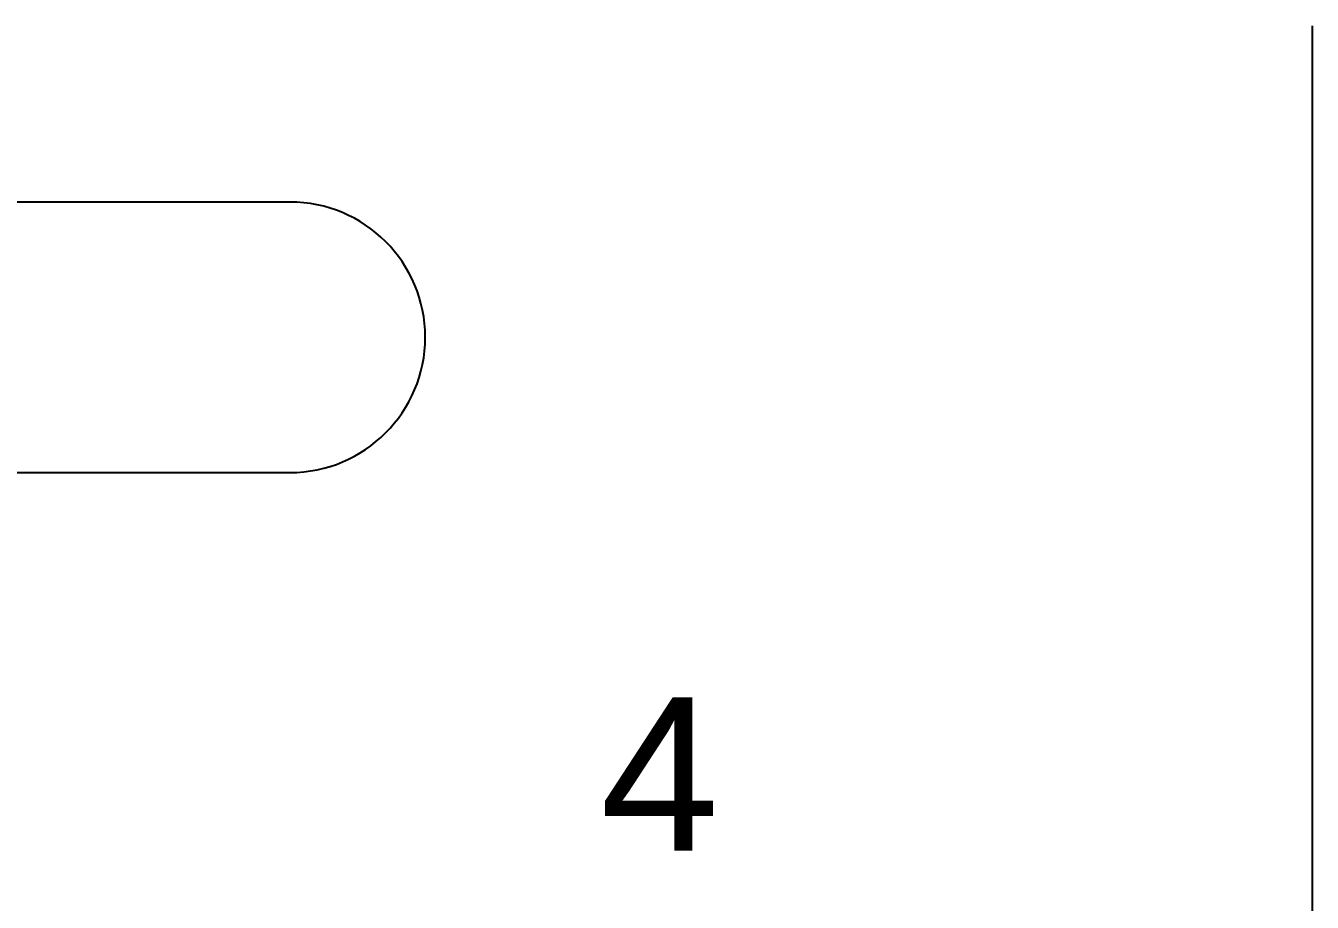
# Model space of a CAD drawing. Header units: millimetres. Extents: x 88 to 97873, y 32 to 55088.
# Drawn here: x 48766.4 to 48819.9, y 5048.3 to 5084.8 of the extents above; entities that cross this region are included whole.
import ezdxf

# ---------------------------------------------------------------- set-up
doc = ezdxf.new("R2010")
doc.units = ezdxf.units.MM
doc.header["$LTSCALE"] = 0.3
doc.styles.get("Standard").update_dxf_attribs({"font": 'arial.ttf'})

msp = doc.modelspace()

# ---------------------------------------------------------------- linework, layer by layer
for p, q in [((48819.931, 5084.821), (48819.931, 4937.633)), ((48777.367, 5077.477), (48683.584, 5077.477)), ((48683.484, 5066.208), (48777.367, 5066.208))]:
    msp.add_line(p, q)
msp.add_arc((48777.367, 5071.843), 5.635, 270, 90)

# ---------------------------------------------------------------- texts
msp.add_text('4', height=6.381).set_placement((48790.285, 5050.457))

doc.saveas('drawing.dxf')
